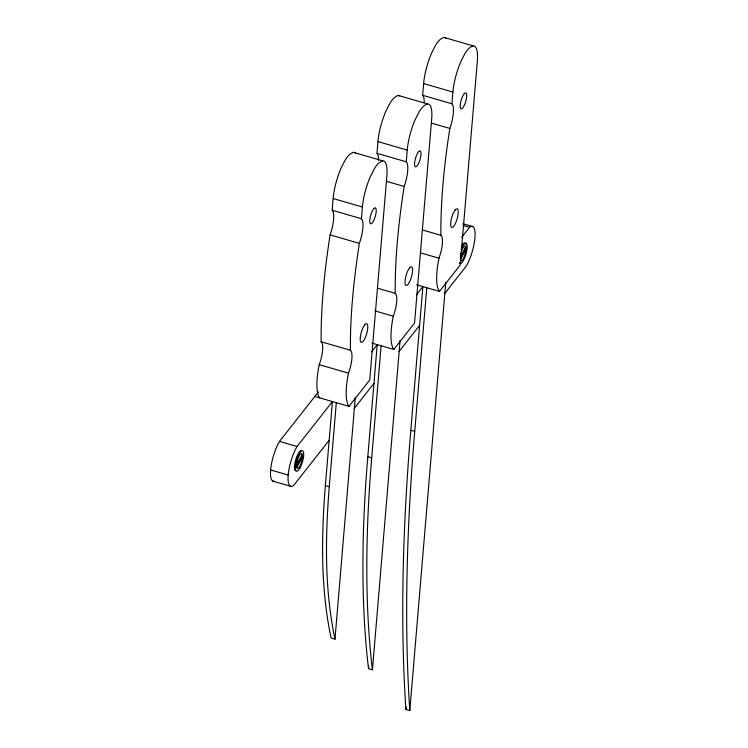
<?xml version="1.0" encoding="UTF-8"?>
<svg xmlns="http://www.w3.org/2000/svg" width="748" height="748" viewBox="0 0 748 748"><rect width="100%" height="100%" fill="white"/><g stroke="black" fill="none" stroke-linecap="round" stroke-linejoin="round"><path stroke-width="1.12" d="M295.731 467.22L301.594 456.878L301.631 455.326M460.263 257.723L465.06 249.262L465.097 247.71M329.157 440.32L293.805 485.246A23.861 6.807 -73.8 0 1 288.204 475.045A23.861 6.807 -73.8 0 1 297.059 446.491L332.411 401.564L325.361 485.602C321.35 536.325 320.509 587.965 331.084 638.007L334.982 639.138L355.291 397.281M336.32 402.695L329.26 486.733C325.249 537.457 324.417 589.097 334.982 639.138M319.733 397.889A44.646 12.735 -73.8 0 1 317.283 390.858L317.021 388.334A44.646 12.735 -73.8 0 1 319.209 364.678A18.111 5.161 -73.8 0 0 321.135 341.78A328.25 93.622 -73.8 0 1 330.111 234.909A20.495 5.844 -73.8 0 0 332.177 210.244L333.159 198.529A31.799 9.069 -73.8 0 1 341.191 167.879C344.267 162.241 346.763 154.602 353.411 152.358L382.686 160.839A31.799 9.069 -73.8 0 1 386.875 175.958L369.736 380.021L349.007 406.37L314.852 396.477M349.007 406.37A44.646 12.735 -73.8 0 1 346.558 399.339L346.296 396.814A44.646 12.735 -73.8 0 1 348.484 373.159A18.111 5.161 -73.8 0 0 350.41 350.26A328.25 93.622 -73.8 0 1 359.386 243.39A20.495 5.844 -73.8 0 0 361.452 218.734L362.434 207.009A31.799 9.069 -73.8 0 1 370.466 176.36C373.542 170.722 376.038 163.092 382.686 160.839M378.507 160.343A20.495 5.844 -73.8 0 0 376.983 153.321L377.964 141.596A31.799 9.069 -73.8 0 1 385.996 110.947C389.072 105.309 391.569 97.679 398.216 95.426A31.799 9.069 -73.8 0 1 399.741 95.856M400.096 340.368L372.429 669.797L368.53 668.665C363.93 630.153 362.546 591.322 362.995 552.557A782.015 223.035 -73.8 0 1 367.81 456.682L377.216 344.632L371.56 351.831M372.429 669.797C367.829 631.284 366.445 592.453 366.894 553.688A782.015 223.035 -73.8 0 1 371.709 457.813L381.125 345.763M393.803 349.438A44.646 12.735 -73.8 0 1 391.363 342.406L391.101 339.891A44.646 12.735 -73.8 0 1 393.289 316.226A18.111 5.161 -73.8 0 0 395.215 293.328A328.25 93.622 -73.8 0 1 404.182 186.467A20.495 5.844 -73.8 0 0 406.258 161.802L407.239 150.077A31.799 9.069 -73.8 0 1 415.271 119.437C418.347 113.79 420.844 106.16 427.491 103.907A31.799 9.069 -73.8 0 1 431.68 119.026L414.542 323.089L393.803 349.438L371.934 343.098M368.53 668.665L368.727 666.346M424.181 102.317A20.495 5.844 -73.8 0 0 422.648 95.295L423.63 83.57A31.799 9.069 -73.8 0 1 431.661 52.921C434.738 47.283 437.234 39.653 443.882 37.4L473.157 45.88A31.799 9.069 -73.8 0 1 477.346 60.999L460.207 265.072L439.469 291.411L416.543 284.773M445.761 282.342L409.801 710.6L405.893 709.469A1279.781 365.005 -73.8 0 1 410.82 430.259L422.882 286.606L416.477 294.749M409.801 710.6A1279.781 365.005 -73.8 0 1 414.729 431.39L426.79 287.737M439.469 291.411A44.646 12.735 -73.8 0 1 437.028 284.38L436.767 281.865A44.646 12.735 -73.8 0 1 438.954 258.2A18.111 5.161 -73.8 0 0 440.881 235.302A328.25 93.622 -73.8 0 1 449.847 128.441A20.495 5.844 -73.8 0 0 451.923 103.776L452.905 92.051A31.799 9.069 -73.8 0 1 460.936 61.411C464.012 55.763 466.509 48.134 473.157 45.88M405.893 709.469L406.089 707.14M302.435 454.429L296.573 464.779L296.704 467.509A7.798 2.225 -73.8 0 0 299.817 466.238A7.798 2.225 -73.8 0 0 302.566 457.159L302.435 454.429A7.798 2.225 -73.8 0 0 299.322 455.691A7.798 2.225 -73.8 0 0 296.573 464.779L295.6 464.489M296.704 467.509L302.566 457.159L301.594 456.878M460.581 256.218L465.911 246.812L466.041 249.542A7.798 2.225 -73.8 0 1 463.685 257.882A7.798 2.225 -73.8 0 1 460.534 260.622M460.17 259.883L466.041 249.542L465.06 249.262M274.394 481.207A23.861 6.807 -73.8 0 1 270.888 467.65A23.861 6.807 -73.8 0 1 279.49 441.404L318.424 391.933M461.61 237.397L469.529 227.345L462.937 225.438M354.141 408.576L373.963 383.387M398.974 351.607L419.628 325.361M444.686 293.534L466.275 266.101A23.983 6.844 -73.8 0 0 474.961 237.742A23.983 6.844 -73.8 0 0 469.529 227.345M423.63 83.57L452.905 92.051M422.648 95.295L451.923 103.776M398.216 95.426L427.491 103.907M431.418 123.093L449.847 128.441M377.964 141.596L407.239 150.077M376.983 153.321L406.258 161.802M386.838 181.437L404.182 186.467M462.965 223.736L472.848 226.597M333.159 198.529L362.434 207.009M422.442 229.963L440.881 235.302M332.177 210.244L361.452 218.734M420.526 252.861L438.954 258.2M330.111 234.909L359.386 243.39M377.862 288.298L395.215 293.328M374.86 310.888L393.289 316.226M321.135 341.78L350.41 350.26M319.209 364.678L348.484 373.159M410.82 430.259L414.729 431.39M367.81 456.682L371.709 457.813M279.49 441.404L297.059 446.491M325.361 485.602L329.26 486.733M270.636 469.959L288.204 475.045M272.833 481.104L290.402 486.191M443.882 37.4A31.799 9.069 -73.8 0 1 446.06 38.382M353.411 152.358A31.799 9.069 -73.8 0 1 355.59 153.34M295.787 470.894A10.603 3.02 -73.8 0 1 295.554 460.347A10.603 3.02 -73.8 0 1 301.397 450.474M461.899 245.606A10.603 3.02 -73.8 0 1 466.013 244.4M460.142 263.016A10.603 3.02 -73.8 0 1 459.263 263.277M461.142 249.542A10.603 3.02 -73.8 0 1 466.659 243.764A10.603 3.02 -73.8 0 1 465.153 256.601A10.603 3.02 -73.8 0 1 459.543 263.128M461.31 251.459A7.798 2.225 -73.8 0 1 465.911 246.812M460.291 255.349A7.798 2.225 -73.8 0 1 460.721 253.404M364.678 324.95L363.687 326.446A9.724 2.777 -73.8 0 0 360.19 338.788A9.724 2.777 -73.8 0 0 363.285 341.163L364.276 339.667A9.724 2.777 -73.8 0 0 367.782 327.325A9.724 2.777 -73.8 0 0 364.678 324.95M409.483 268.027L408.492 269.523A9.724 2.777 -73.8 0 0 404.995 281.856A9.724 2.777 -73.8 0 0 408.09 284.231L409.081 282.735A9.724 2.777 -73.8 0 0 412.578 270.402A9.724 2.777 -73.8 0 0 409.483 268.027M455.149 210.001L454.158 211.497A9.724 2.777 -73.8 0 0 450.661 223.839A9.724 2.777 -73.8 0 0 453.756 226.205L454.747 224.709A9.724 2.777 -73.8 0 0 458.244 212.376A9.724 2.777 -73.8 0 0 455.149 210.001M373.972 208.43L373.13 209.496A8.322 2.375 -73.8 0 0 369.783 219.884A8.322 2.375 -73.8 0 0 371.99 223.194L372.831 222.128A8.322 2.375 -73.8 0 0 376.179 211.74A8.322 2.375 -73.8 0 0 373.972 208.43M418.768 151.507L417.936 152.564A8.322 2.375 -73.8 0 0 414.588 162.952A8.322 2.375 -73.8 0 0 416.795 166.262L417.627 165.196A8.322 2.375 -73.8 0 0 420.984 154.808A8.322 2.375 -73.8 0 0 418.768 151.507M464.433 93.481L463.601 94.538A8.322 2.375 -73.8 0 0 460.254 104.926A8.322 2.375 -73.8 0 0 462.46 108.236L463.302 107.17A8.322 2.375 -73.8 0 0 466.649 96.782A8.322 2.375 -73.8 0 0 464.433 93.481M299.742 468.426A10.603 3.02 -73.8 0 0 303.071 451.194A10.603 3.02 -73.8 0 0 295.899 463.283A10.603 3.02 -73.8 0 0 299.742 468.426"/></g></svg>
